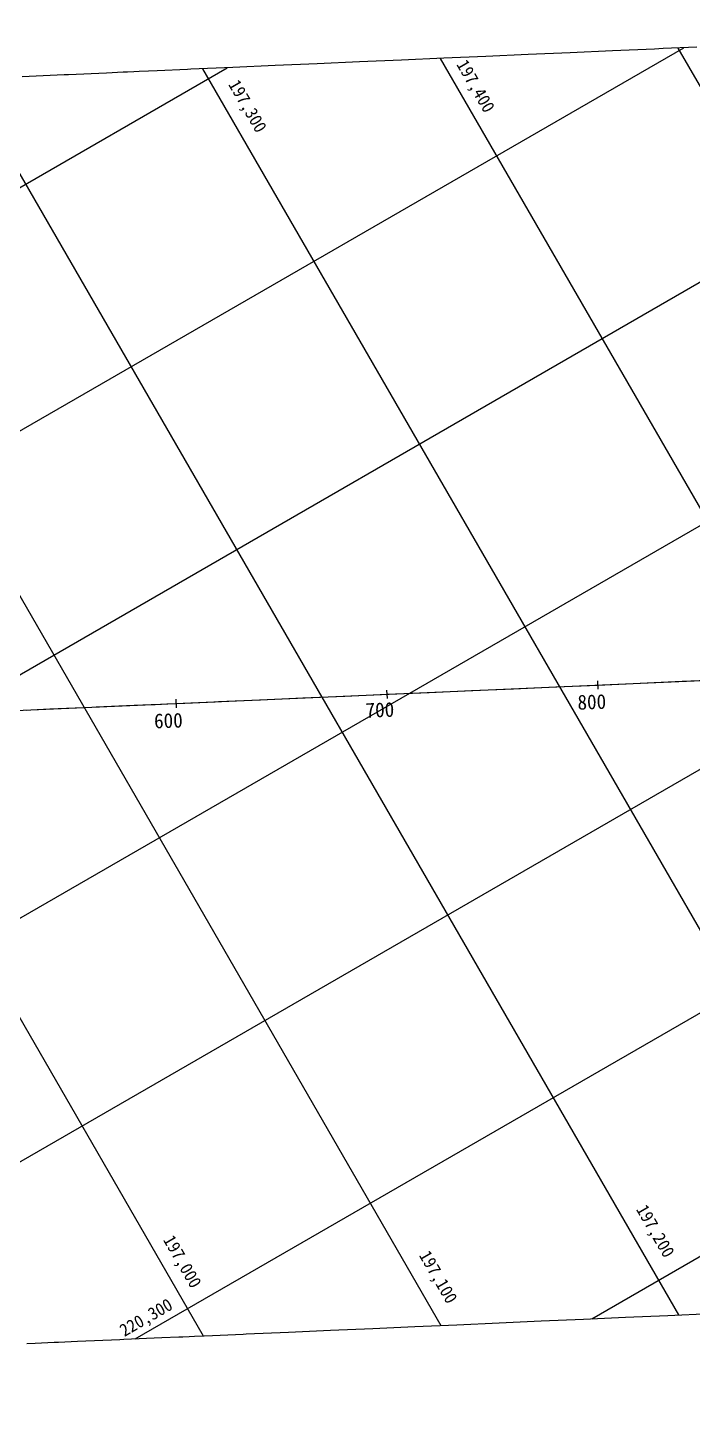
# Model space of a CAD drawing. Header units: feet. Extents: x 226743 to 230948, y 199106 to 202076.
# Drawn here: x 229286 to 229601, y 200598 to 201256 of the extents above; entities that cross this region are included whole.
import ezdxf

# ---------------------------------------------------------------- set-up
doc = ezdxf.new("R2010")
doc.units = ezdxf.units.FT
doc.header["$LTSCALE"] = 10
doc.header["$MEASUREMENT"] = 0
for name, color, linetype in [('CA-ALGN-CNTL', 2, 'CONTINUOUS'), ('CA-ALGN-STSM', 2, 'CONTINUOUS'), ('CA-ALGN-SUBL', 1, 'CONTINUOUS'), ('CA-ALGN-TEXT', 3, 'CONTINUOUS'), ('CV-GRID-LINE', 1, 'CONTINUOUS'), ('CV-GRID-TEXT', 4, 'CONTINUOUS'), ('CZ-LIN1', 7, 'CONTINUOUS')]:
    doc.layers.add(name, color=color, linetype=linetype)
doc.styles.add('GHS', font='DotumChe.ttf')
doc.styles.add('HS', font='DotumChe.ttf')

msp = doc.modelspace()

# ---------------------------------------------------------------- linework, layer by layer
at = {"layer": 'CA-ALGN-CNTL'}
msp.add_lwpolyline([(229285.37, 200932.58), (229287.37, 200932.67), (229296.36, 200933.06), (229316.34, 200933.93), (229318.34, 200934.02), (229336.33, 200934.81), (229344.32, 200935.16), (229346.32, 200935.25), (229349.31, 200935.38), (229351.81, 200935.49), (229356.31, 200935.68), (229360.3, 200935.86), (229374.79, 200936.49), (229376.29, 200936.56), (229396.27, 200937.43), (229416.25, 200938.31), (229436.23, 200939.18), (229456.21, 200940.06), (229476.19, 200940.93), (229496.17, 200941.81), (229516.15, 200942.68), (229536.13, 200943.56), (229556.11, 200944.43), (229576.1, 200945.3), (229596.08, 200946.18), (229600.07, 200946.35), (229616.06, 200947.05)], dxfattribs=at)
at = {"layer": 'CA-ALGN-STSM', "linetype": 'Continuous'}
for p, q in [((229556.2, 200942.43), (229556.03, 200946.43)), ((229456.3, 200938.06), (229456.12, 200942.05)), ((229356.39, 200933.68), (229356.22, 200937.68))]:
    msp.add_line(p, q, dxfattribs=at)
at = {"layer": 'CA-ALGN-SUBL'}
msp.add_lwpolyline([(227566.97, 201011.4), (228152.82, 200883), (229955.73, 200961.92)], dxfattribs=at)
at = {"layer": 'CV-GRID-LINE'}
for p, q in [((228687.62, 200606.12), (229813.18, 201255.97)), ((228473.24, 200597.82), (229596.78, 201246.5)), ((229594, 201246.38), (229932.19, 200660.61)), ((228277.1, 200600.05), (229380.37, 201237.02)), ((229368.75, 201236.51), (229706.94, 200650.75)), ((229481.37, 201241.45), (229819.57, 200655.68)), ((229256.12, 201231.58), (229594.32, 200645.81)), ((229143.5, 201226.65), (229481.7, 200640.88)), ((228904.02, 200615.6), (229944.59, 201216.37)), ((229030.88, 201221.72), (229369.07, 200635.95)), ((229120.43, 200625.07), (229949.52, 201103.75)), ((229336.84, 200634.54), (229954.45, 200991.12)), ((229553.25, 200644.02), (229959.38, 200878.5))]:
    msp.add_line(p, q, dxfattribs=at)
at = {"layer": 'CZ-LIN1'}
for points in [[(229602.94, 201246.77), (229586.95, 201246.07), (229582.96, 201245.89), (229562.98, 201245.02), (229542.99, 201244.14), (229523.01, 201243.27), (229503.03, 201242.39), (229483.05, 201241.52), (229463.07, 201240.64), (229443.09, 201239.77), (229423.11, 201238.89), (229403.13, 201238.02), (229383.15, 201237.15), (229363.17, 201236.27), (229361.67, 201236.21), (229347.18, 201235.57), (229343.19, 201235.4), (229338.69, 201235.2), (229336.19, 201235.09), (229333.2, 201234.96), (229331.2, 201234.87), (229323.21, 201234.52), (229305.22, 201233.73), (229303.22, 201233.65), (229283.24, 201232.77)], [(229285.51, 200632.3), (229289.5, 200632.47), (229298.49, 200632.86), (229300.49, 200632.95), (229309.48, 200633.35), (229329.47, 200634.22), (229331.46, 200634.31), (229349.45, 200635.1), (229357.44, 200635.45), (229359.44, 200635.53), (229362.43, 200635.66), (229364.93, 200635.77), (229369.43, 200635.97), (229373.42, 200636.14), (229387.91, 200636.78), (229389.41, 200636.84), (229409.39, 200637.72), (229429.37, 200638.59), (229449.35, 200639.47), (229469.33, 200640.34), (229489.31, 200641.22), (229509.29, 200642.09), (229529.27, 200642.97), (229549.25, 200643.84), (229569.23, 200644.72), (229589.22, 200645.59), (229609.2, 200646.47)]]:
    msp.add_lwpolyline(points, dxfattribs=at)

# ---------------------------------------------------------------- texts
at = {"layer": 'CA-ALGN-TEXT', "style": 'GHS'}
for s, p in [('800', (229546.52, 200932.72)), ('700', (229446.1, 200928.94)), ('600', (229345.88, 200923.86))]:
    msp.add_text(s, height=7, rotation=1.87467, dxfattribs=at).set_placement(p)
at = {"layer": 'CV-GRID-TEXT', "style": 'HS'}
for s, rotation, p in [('197,400', 300, (229488.86, 201238.62)), ('197,300', 300, (229380.76, 201229.14)), ('197,200', 300, (229574.02, 200695.9)), ('197,000', 300, (229349.86, 200681.46)), ('197,100', 300, (229471.13, 200674.11)), ('220,300', 30, (229331.67, 200635.33))]:
    msp.add_text(s, height=6, rotation=rotation, dxfattribs=at).set_placement(p)

doc.saveas('drawing.dxf')
